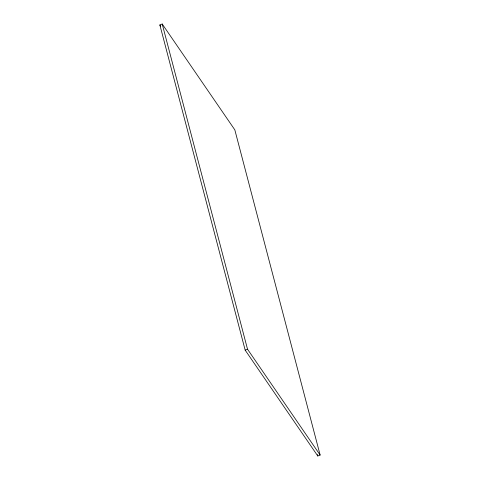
<?xml version="1.0" encoding="UTF-8"?>
<svg xmlns="http://www.w3.org/2000/svg" width="480" height="480" viewBox="0 0 480 480"><rect width="100%" height="100%" fill="white"/><g stroke="black" fill="none" stroke-linecap="round" stroke-linejoin="round"><path stroke-width="0.72" d="M159.864 24.942L162.21 24L234.822 129.852L320.136 455.058L317.79 456L245.178 350.148L159.864 24.942L160.704 26.172M245.178 350.148L247.524 349.206L320.136 455.058M317.412 454.554L317.79 456M162.21 24L247.524 349.206"/></g></svg>
